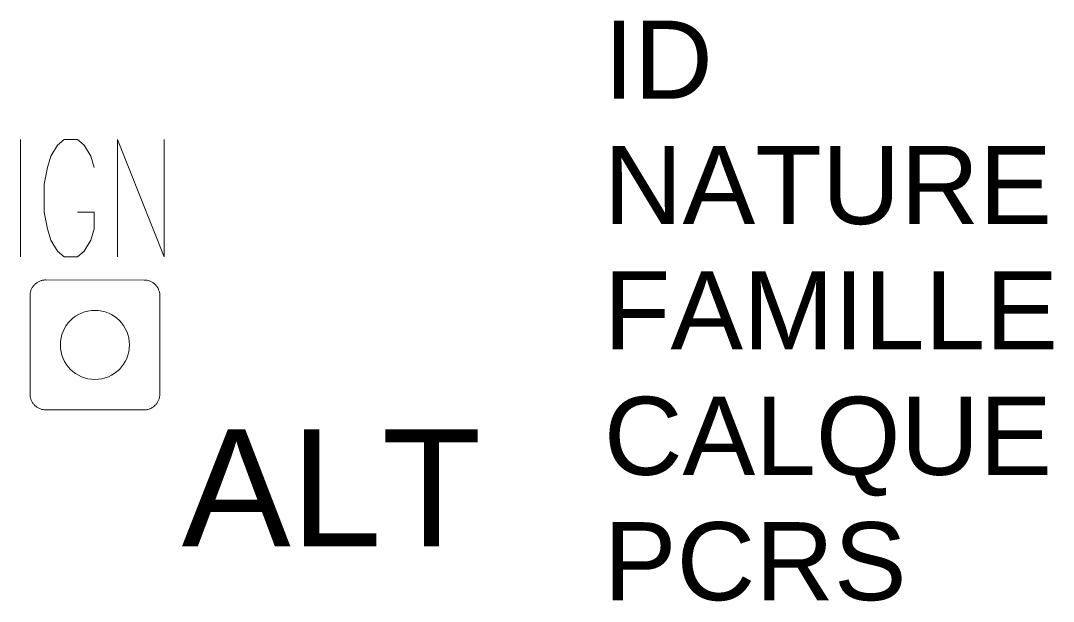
# Model space of a CAD drawing. Header units: metres. Extents: x -0.19 to 2.46, y -0.66 to 0.83.
import ezdxf
from ezdxf.enums import TextEntityAlignment as Align

# ---------------------------------------------------------------- set-up
doc = ezdxf.new("R2010")
doc.units = ezdxf.units.M
doc.linetypes.add('Socle_Continu', pattern=[2.5, 2.5, 0])
doc.layers.add('SIGTR_SCS', color=7, linetype='Socle_Continu', lineweight=13, true_color=0x9966cc)
doc.styles.get("Standard").update_dxf_attribs({"font": 'arial.ttf'})

msp = doc.modelspace()

# ---------------------------------------------------------------- linework, layer by layer
at = {"layer": 'SIGTR_SCS', "linetype": 'Socle_Continu'}
for points in [[(-0.1904, 0.5262), (-0.1904, 0.226)], [(-0.002, 0.4545), (-0.0106, 0.4834), (-0.0277, 0.5118), (-0.0448, 0.5262), (-0.0791, 0.5262), (-0.0962, 0.5118), (-0.1133, 0.4834), (-0.1219, 0.4545), (-0.1305, 0.4117), (-0.1305, 0.3405), (-0.1219, 0.2977), (-0.1133, 0.2688), (-0.0962, 0.2404), (-0.0791, 0.226), (-0.0448, 0.226), (-0.0277, 0.2404), (-0.0106, 0.2688), (-0.002, 0.2977), (-0.002, 0.3405), (-0.0448, 0.3405)], [(0.0579, 0.5262), (0.0579, 0.226)], [(0.0579, 0.5262), (0.1778, 0.226), (0.1778, 0.5262)]]:
    msp.add_lwpolyline(points, dxfattribs=at)
msp.add_lwpolyline([(0.1663, -0.1264), (0.1664, 0.1262, 0.414214), (0.1264, 0.1663), (-0.1262, 0.1664, 0.414214), (-0.1663, 0.1264), (-0.1664, -0.1262, 0.414214), (-0.1264, -0.1663), (0.1262, -0.1664, 0.414214)], format="xyb", close=True, dxfattribs=at)
msp.add_circle((0, 0), 0.0886, dxfattribs=at)

# ---------------------------------------------------------------- texts
at = {"layer": 'SIGTR_SCS', "linetype": 'Socle_Continu', "flags": 9}
for tag, p, s in [('ID', (1.3047, 0.6309), 'YP_2913'), ('NATURE', (1.3047, 0.3096), 'Borne IGN'), ('FAMILLE', (1.3047, -0.0117), 'SIGT'), ('CALQUE', (1.3047, -0.333), 'SIGTR_SCS'), ('PCRS', (1.3047, -0.6542), 'HabillageSymbole')]:
    msp.add_attdef(tag, p, s, height=0.2, dxfattribs=at)
at = {"layer": 'SIGTR_SCS', "linetype": 'Socle_Continu'}
msp.add_attdef('ALT', text='ALT', height=0.3, dxfattribs=at).set_placement((0.2224, -0.2161), align=Align.TOP_LEFT)

doc.saveas('drawing.dxf')
